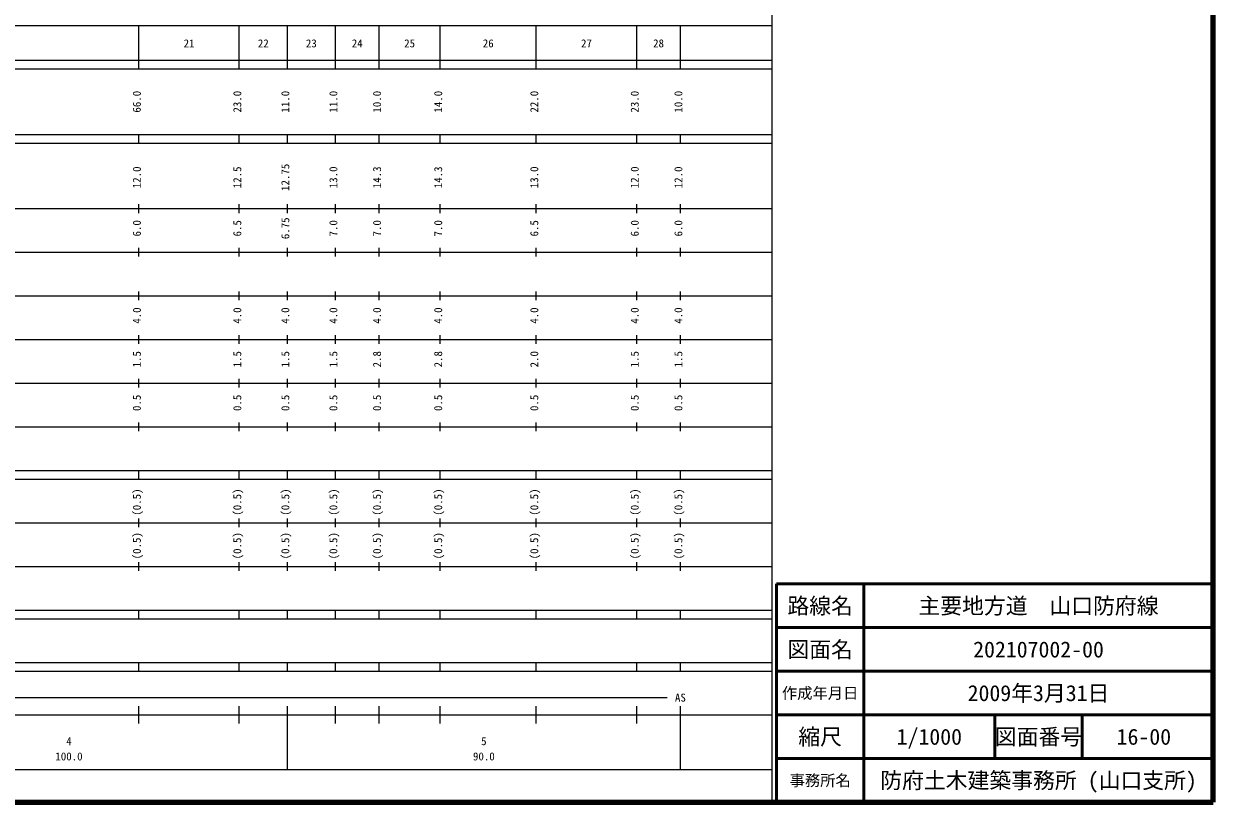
# Model space of a CAD drawing. Units: millimetres on the paper, enlarged 1000 times. Extents: x 40000 to 680000, y 20000 to 380000.
# Drawn here: x 407654 to 680000, y 20000 to 198357 of the extents above; entities that cross this region are included whole.
import ezdxf
from ezdxf.enums import TextEntityAlignment as Align

# ---------------------------------------------------------------- set-up
doc = ezdxf.new("R2010")
doc.units = ezdxf.units.MM
doc.header["$LTSCALE"] = 1000
for name, color, linetype, lineweight in [('M-TTL', 2, 'Continuous', 140), ('M-TTL-BAND', 7, 'Continuous', 13), ('M-TTL-FRAM', 2, 'Continuous', 50), ('M-TTL-LINE', 7, 'Continuous', 50)]:
    doc.layers.add(name, color=color, linetype=linetype, lineweight=lineweight)
doc.layers.add('M-TTL-TXT', color=7, linetype='Continuous')
doc.styles.add('ＭＳ ゴシック', font='')
doc.styles.get('ＭＳ ゴシック').set_extended_font_data('MS Gothic')

msp = doc.modelspace()

# ---------------------------------------------------------------- linework, layer by layer
at = {"layer": 'M-TTL'}
for p, q in [((680000, 20000), (680000, 380000)), ((40000, 20000), (680000, 20000))]:
    msp.add_line(p, q, dxfattribs=at)
at = {"layer": 'M-TTL-BAND'}
for p, q in [((579000, 20000), (579000, 370000)), ((68000, 198000), (579000, 198000)), ((434000, 188000), (434000, 198000)), ((457000, 188000), (457000, 198000)), ((468000, 188000), (468000, 198000)), ((479000, 188000), (479000, 198000)), ((489000, 188000), (489000, 198000)), ((503000, 188000), (503000, 198000)), ((525000, 188000), (525000, 198000)), ((548000, 188000), (548000, 198000)), ((558000, 188000), (558000, 198000)), ((40000, 190000), (579000, 190000)), ((40000, 188000), (579000, 188000)), ((40000, 173000), (579000, 173000)), ((434000, 171000), (434000, 173000)), ((457000, 171000), (457000, 173000)), ((468000, 171000), (468000, 173000)), ((479000, 171000), (479000, 173000)), ((489000, 171000), (489000, 173000)), ((503000, 171000), (503000, 173000)), ((525000, 171000), (525000, 173000)), ((548000, 171000), (548000, 173000)), ((558000, 171000), (558000, 173000)), ((40000, 171000), (579000, 171000)), ((40000, 156000), (579000, 156000)), ((434000, 155000), (434000, 157000)), ((457000, 155000), (457000, 157000)), ((468000, 155000), (468000, 157000)), ((479000, 155000), (479000, 157000)), ((489000, 155000), (489000, 157000)), ((503000, 155000), (503000, 157000)), ((525000, 155000), (525000, 157000)), ((548000, 155000), (548000, 157000)), ((558000, 155000), (558000, 157000)), ((46000, 146000), (579000, 146000)), ((434000, 145000), (434000, 147000)), ((457000, 145000), (457000, 147000)), ((468000, 145000), (468000, 147000)), ((479000, 145000), (479000, 147000)), ((489000, 145000), (489000, 147000)), ((503000, 145000), (503000, 147000)), ((525000, 145000), (525000, 147000)), ((548000, 145000), (548000, 147000)), ((558000, 145000), (558000, 147000)), ((434000, 135000), (434000, 137000)), ((457000, 135000), (457000, 137000)), ((468000, 135000), (468000, 137000)), ((479000, 135000), (479000, 137000)), ((489000, 135000), (489000, 137000)), ((503000, 135000), (503000, 137000)), ((525000, 135000), (525000, 137000)), ((548000, 135000), (548000, 137000)), ((558000, 135000), (558000, 137000)), ((52000, 136000), (579000, 136000)), ((46000, 126000), (579000, 126000)), ((434000, 125000), (434000, 127000)), ((457000, 125000), (457000, 127000)), ((468000, 125000), (468000, 127000)), ((479000, 125000), (479000, 127000)), ((489000, 125000), (489000, 127000)), ((503000, 125000), (503000, 127000)), ((525000, 125000), (525000, 127000)), ((548000, 125000), (548000, 127000)), ((558000, 125000), (558000, 127000)), ((52000, 116000), (579000, 116000)), ((434000, 115000), (434000, 117000)), ((457000, 115000), (457000, 117000)), ((468000, 115000), (468000, 117000)), ((479000, 115000), (479000, 117000)), ((489000, 115000), (489000, 117000)), ((503000, 115000), (503000, 117000)), ((525000, 115000), (525000, 117000)), ((548000, 115000), (548000, 117000)), ((558000, 115000), (558000, 117000)), ((434000, 105000), (434000, 107000)), ((457000, 105000), (457000, 107000)), ((468000, 105000), (468000, 107000)), ((479000, 105000), (479000, 107000)), ((489000, 105000), (489000, 107000)), ((503000, 105000), (503000, 107000)), ((525000, 105000), (525000, 107000)), ((548000, 105000), (548000, 107000)), ((558000, 105000), (558000, 107000)), ((46000, 106000), (579000, 106000)), ((40000, 96000), (579000, 96000)), ((434000, 94000), (434000, 96000)), ((457000, 94000), (457000, 96000)), ((468000, 94000), (468000, 96000)), ((479000, 94000), (479000, 96000)), ((489000, 94000), (489000, 96000)), ((503000, 94000), (503000, 96000)), ((525000, 94000), (525000, 96000)), ((548000, 94000), (548000, 96000)), ((558000, 94000), (558000, 96000)), ((40000, 94000), (579000, 94000)), ((434000, 83000), (434000, 85000)), ((457000, 83000), (457000, 85000)), ((468000, 83000), (468000, 85000)), ((479000, 83000), (479000, 85000)), ((489000, 83000), (489000, 85000)), ((503000, 83000), (503000, 85000)), ((525000, 83000), (525000, 85000)), ((548000, 83000), (548000, 85000)), ((558000, 83000), (558000, 85000)), ((49000, 84000), (579000, 84000)), ((40000, 74000), (579000, 74000)), ((434000, 73000), (434000, 75000)), ((457000, 73000), (457000, 75000)), ((468000, 73000), (468000, 75000)), ((479000, 73000), (479000, 75000)), ((489000, 73000), (489000, 75000)), ((503000, 73000), (503000, 75000)), ((525000, 73000), (525000, 75000)), ((548000, 73000), (548000, 75000)), ((558000, 73000), (558000, 75000)), ((40000, 64000), (579000, 64000)), ((434000, 62000), (434000, 64000)), ((457000, 62000), (457000, 64000)), ((468000, 62000), (468000, 64000)), ((479000, 62000), (479000, 64000)), ((489000, 62000), (489000, 64000)), ((503000, 62000), (503000, 64000)), ((525000, 62000), (525000, 64000)), ((548000, 62000), (548000, 64000)), ((558000, 62000), (558000, 64000)), ((40000, 62000), (579000, 62000)), ((40000, 52000), (579000, 52000)), ((434000, 50000), (434000, 52000)), ((457000, 50000), (457000, 52000)), ((468000, 50000), (468000, 52000)), ((479000, 50000), (479000, 52000)), ((489000, 50000), (489000, 52000)), ((503000, 50000), (503000, 52000)), ((525000, 50000), (525000, 52000)), ((548000, 50000), (548000, 52000)), ((558000, 50000), (558000, 52000)), ((40000, 50000), (579000, 50000)), ((71000, 44000), (555000, 44000)), ((434000, 38000), (434000, 42000)), ((457000, 38000), (457000, 42000)), ((468000, 27500), (468000, 42000)), ((479000, 38000), (479000, 42000)), ((489000, 38000), (489000, 42000)), ((503000, 38000), (503000, 42000)), ((525000, 38000), (525000, 42000)), ((548000, 38000), (548000, 42000)), ((558000, 27500), (558000, 42000)), ((40000, 40000), (579000, 40000)), ((68000, 27500), (579000, 27500))]:
    msp.add_line(p, q, dxfattribs=at)
at = {"layer": 'M-TTL-FRAM'}
for p, q in [((680000, 70000), (580000, 70000)), ((580000, 70000), (580000, 20000))]:
    msp.add_line(p, q, dxfattribs=at)
at = {"layer": 'M-TTL-LINE'}
for p, q in [((600000, 70000), (600000, 20000)), ((680000, 60000), (580000, 60000)), ((680000, 50000), (580000, 50000)), ((680000, 40000), (580000, 40000)), ((630000, 40000), (630000, 30000)), ((650000, 40000), (650000, 30000)), ((680000, 30000), (580000, 30000))]:
    msp.add_line(p, q, dxfattribs=at)

# ---------------------------------------------------------------- texts
at = {"layer": 'M-TTL-BAND', "style": 'ＭＳ ゴシック'}
for s, p in [('21', (445500, 192405)), ('22', (462500, 192405)), ('23', (473500, 192405)), ('24', (484000, 192405)), ('25', (496000, 192405)), ('26', (514000, 192405)), ('27', (536500, 192405)), ('28', (553000, 192405)), ('AS', (558000, 42500)), ('4', (418000, 32523)), ('5', (513000, 32523)), ('100.0', (418000, 29033)), ('90.0', (513000, 29033))]:
    msp.add_text(s, height=1833, dxfattribs=at).set_placement(p, align=Align.BOTTOM_CENTER)
for s, p in [('66.0', (435000, 180500)), ('23.0', (458000, 180500)), ('11.0', (469000, 180500)), ('11.0', (480000, 180500)), ('10.0', (490000, 180500)), ('14.0', (504000, 180500)), ('22.0', (526000, 180500)), ('23.0', (549000, 180500)), ('10.0', (559000, 180500)), ('12.75', (469000, 163174)), ('12.0', (435000, 163174)), ('12.5', (458000, 163174)), ('13.0', (480000, 163174)), ('14.3', (490000, 163174)), ('14.3', (504000, 163174)), ('13.0', (526000, 163174)), ('12.0', (549000, 163174)), ('12.0', (559000, 163174)), ('6.0', (435000, 151500)), ('6.5', (458000, 151500)), ('6.75', (469000, 151500)), ('7.0', (480000, 151500)), ('7.0', (490000, 151500)), ('7.0', (504000, 151500)), ('6.5', (526000, 151500)), ('6.0', (549000, 151500)), ('6.0', (559000, 151500)), ('4.0', (435000, 131500)), ('4.0', (458000, 131500)), ('4.0', (469000, 131500)), ('4.0', (480000, 131500)), ('4.0', (490000, 131500)), ('4.0', (504000, 131500)), ('4.0', (526000, 131500)), ('4.0', (549000, 131500)), ('4.0', (559000, 131500)), ('1.5', (435000, 121500)), ('1.5', (458000, 121500)), ('1.5', (469000, 121500)), ('1.5', (480000, 121500)), ('2.8', (490000, 121500)), ('2.8', (504000, 121500)), ('2.0', (526000, 121500)), ('1.5', (549000, 121500)), ('1.5', (559000, 121500)), ('0.5', (435000, 111500)), ('0.5', (458000, 111500)), ('0.5', (469000, 111500)), ('0.5', (480000, 111500)), ('0.5', (490000, 111500)), ('0.5', (504000, 111500)), ('0.5', (526000, 111500)), ('0.5', (549000, 111500)), ('0.5', (559000, 111500)), ('(0.5)', (435000, 88764)), ('(0.5)', (458000, 88764)), ('(0.5)', (469000, 88764)), ('(0.5)', (480000, 88764)), ('(0.5)', (490000, 88764)), ('(0.5)', (504000, 88764)), ('(0.5)', (526000, 88764)), ('(0.5)', (549000, 88764)), ('(0.5)', (559000, 88764)), ('(0.5)', (435000, 78764)), ('(0.5)', (458000, 78764)), ('(0.5)', (469000, 78764)), ('(0.5)', (480000, 78764)), ('(0.5)', (490000, 78764)), ('(0.5)', (504000, 78764)), ('(0.5)', (526000, 78764)), ('(0.5)', (549000, 78764)), ('(0.5)', (559000, 78764))]:
    msp.add_text(s, height=1833, rotation=90, dxfattribs=at).set_placement(p, align=Align.BOTTOM_CENTER)
at = {"layer": 'M-TTL-TXT', "style": 'ＭＳ ゴシック'}
for s, height, p in [('路線名', 3666, (590000, 65000)), ('路線名', 3666, (590000, 65000)), ('主要地方道\u3000山口防府線', 3666, (640000, 65000)), ('図面名', 3666, (590000, 55000)), ('図面名', 3666, (590000, 55000)), ('202107002-00', 3666, (640000, 55000)), ('作成年月日', 2566, (590000, 45000)), ('作成年月日', 2566, (590000, 45000)), ('2009年3月31日', 3666, (640000, 45000)), ('縮尺', 3666, (590000, 35000)), ('縮尺', 3666, (590000, 35000)), ('1/1000', 3666, (615000, 35000)), ('図面番号', 3666, (640000, 35000)), ('図面番号', 3666, (640000, 35000)), ('16-00', 3666, (664125, 35000)), ('防府土木建築事務所 (山口支所)', 3666, (640000, 25000)), ('事務所名', 2566, (590000, 25000)), ('事務所名', 2566, (590000, 25000))]:
    msp.add_text(s, height=height, dxfattribs=at).set_placement(p, align=Align.MIDDLE_CENTER)

doc.saveas('drawing.dxf')
